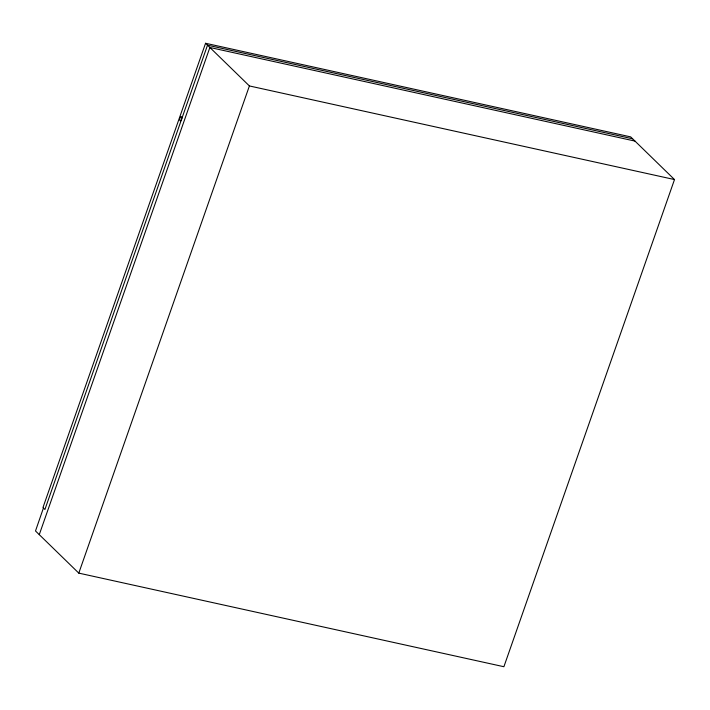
<?xml version="1.0" encoding="UTF-8"?>
<svg xmlns="http://www.w3.org/2000/svg" width="710" height="710" viewBox="0 0 710 710"><rect width="100%" height="100%" fill="white"/><g stroke="black" fill="none" stroke-linecap="round" stroke-linejoin="round"><path stroke-width="1.06" d="M43.434 508.023L35.5 530.973L78.792 573.121L503.896 666.726L674.5 179.559L630.658 136.879L205.563 43.274L42.964 507.561L44.925 509.469L207.524 45.183L632.619 138.796M39.272 534.639L209.876 47.472L634.971 141.086M78.792 573.121L249.396 85.945L205.563 43.274M249.396 85.945L674.5 179.559M181.148 120.345A2.183 0.967 -77.6 0 0 181.44 116.715A2.183 0.967 -77.6 0 0 179.737 119.191A2.183 0.967 -77.6 0 0 181.148 120.345"/></g></svg>
